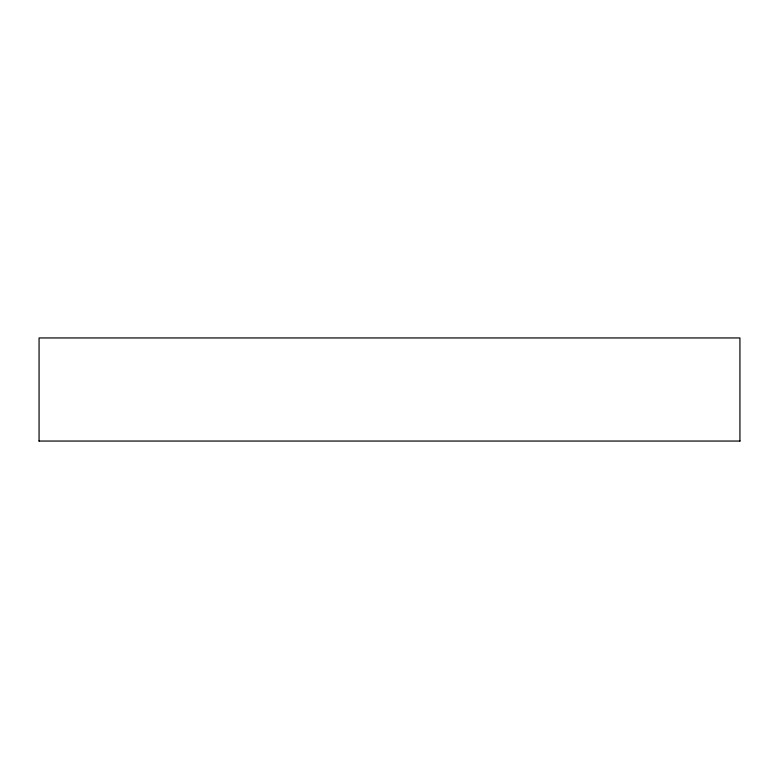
<?xml version="1.0" encoding="UTF-8"?>
<svg xmlns="http://www.w3.org/2000/svg" width="779" height="779" viewBox="0 0 779 779"><rect width="100%" height="100%" fill="white"/><g stroke="black" fill="none" stroke-linecap="round" stroke-linejoin="round"><path stroke-width="1.17" d="M38.95 441.05L740.05 441.05M739.933 441.05L739.933 337.95L39.067 337.95L39.067 441.05"/></g></svg>
